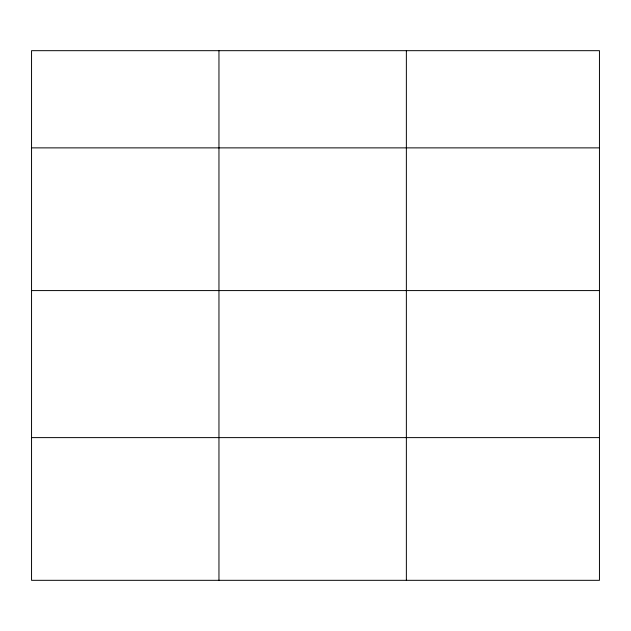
<?xml version="1.0" encoding="UTF-8"?>
<svg xmlns="http://www.w3.org/2000/svg" width="631" height="631" viewBox="0 0 631 631"><rect width="100%" height="100%" fill="white"/><g stroke="black" fill="none" stroke-linecap="round" stroke-linejoin="round"><path stroke-width="0.95" d="M599.45 290.583L599.45 50.677L31.55 50.677L31.55 580.323L599.45 580.323L599.45 290.583L31.55 290.583M31.55 147.875L599.45 147.875M31.55 437.614L599.45 437.614M406.364 50.677L406.364 580.323M218.957 50.677L218.957 580.323"/></g></svg>
